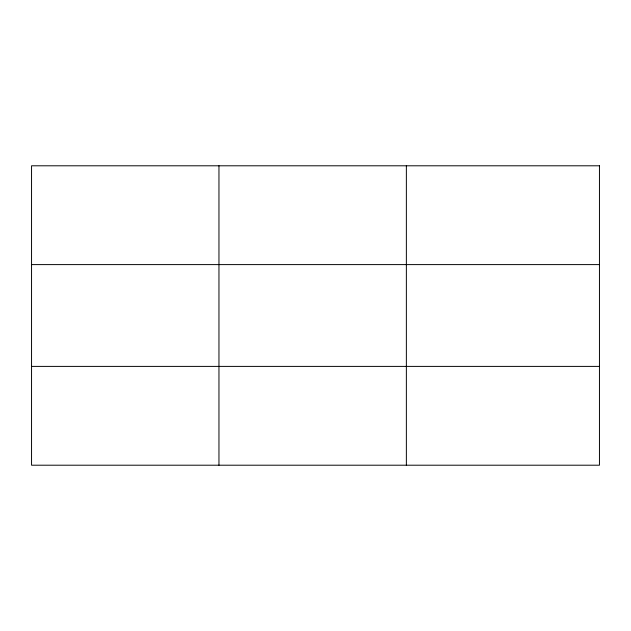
<?xml version="1.0" encoding="UTF-8"?>
<svg xmlns="http://www.w3.org/2000/svg" width="631" height="631" viewBox="0 0 631 631"><rect width="100%" height="100%" fill="white"/><g stroke="black" fill="none" stroke-linecap="round" stroke-linejoin="round"><path stroke-width="0.95" d="M218.957 165.795L218.957 465.205M406.364 165.795L406.364 465.205M31.55 264.602L599.45 264.602M31.55 366.398L599.45 366.398M599.45 165.795L599.45 465.205L31.55 465.205L31.55 165.795L599.45 165.795"/></g></svg>
